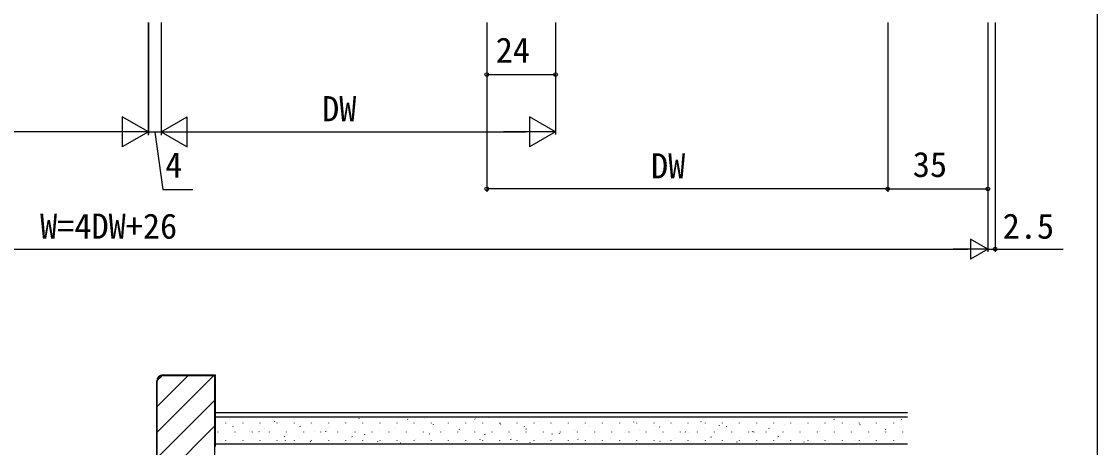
# Model space of a CAD drawing. Units: millimetres, scale not verified. Extents: x -525 to 525, y -784 to 780.
# Drawn here: x 149.2 to 525, y -546.5 to -397.7 of the extents above; entities that cross this region are included whole.
import ezdxf
from ezdxf.enums import TextEntityAlignment as Align

# ---------------------------------------------------------------- set-up
doc = ezdxf.new("R2010")
doc.units = ezdxf.units.MM
doc.header["$LTSCALE"] = 4
for name, color, linetype in [('0-7_YKK_D', 6, 'Continuous'), ('0-8_YKK_ZWAK', 7, 'Continuous'), ('0-9_YSS_K', 3, 'Continuous'), ('0-A_YSS_KE', 3, 'Continuous')]:
    doc.layers.add(name, color=color, linetype=linetype)
doc.styles.add('ＭＳ ゴシック', font='')
doc.styles.get('ＭＳ ゴシック').set_extended_font_data('MS Gothic')

msp = doc.modelspace()

# ---------------------------------------------------------------- linework, layer by layer
at = {"layer": '0-7_YKK_D'}
for p, q in [((193.472, -398.109), (193.472, -437.376)), ((193.509, -398.109), (193.509, -437.209)), ((197.972, -398.109), (197.972, -437.376)), ((197.976, -398.109), (197.976, -437.209)), ((311.726, -398.109), (311.726, -417.242)), ((311.726, -398.109), (311.726, -457.175)), ((335.726, -398.109), (335.726, -417.242)), ((335.726, -398.109), (335.726, -437.209)), ((451.726, -398.109), (451.726, -457.175)), ((451.726, -398.109), (451.726, -457.175)), ((486.726, -398.109), (486.726, -478.223)), ((486.726, -398.109), (486.726, -457.175)), ((486.726, -398.109), (486.726, -478.223)), ((489.226, -398.109), (489.226, -478.223)), ((311.726, -416.242), (335.726, -416.242)), ((193.509, -436.209), (184.416, -430.959)), ((184.416, -430.959), (184.416, -441.459)), ((197.976, -436.209), (207.069, -430.959)), ((207.069, -441.459), (207.069, -430.959)), ((335.726, -436.209), (326.633, -430.959)), ((326.633, -430.959), (326.633, -441.459)), ((183.009, -436.209), (66.226, -436.209)), ((193.509, -436.209), (175.323, -436.209)), ((193.509, -436.209), (184.416, -441.459)), ((197.972, -436.376), (193.472, -436.376)), ((197.976, -436.209), (207.069, -441.459)), ((197.976, -436.209), (216.162, -436.209)), ((208.476, -436.209), (325.226, -436.209)), ((335.726, -436.209), (317.539, -436.209)), ((335.726, -436.209), (326.633, -441.459)), ((451.726, -456.175), (311.726, -456.175)), ((451.726, -456.175), (486.726, -456.175)), ((-88.274, -477.223), (479.726, -477.223)), ((486.726, -477.223), (474.602, -477.223)), ((486.726, -477.223), (480.664, -473.723)), ((480.664, -473.723), (480.664, -480.723)), ((486.726, -477.223), (480.664, -480.723))]:
    msp.add_line(p, q, dxfattribs=at)
for points in [[(195.722, -436.376), (198.514, -456.376), (209.082, -456.376)], [(486.726, -477.223), (489.226, -477.223), (513.003, -477.223)]]:
    msp.add_lwpolyline(points, dxfattribs=at)
for centre in [(311.726, -416.242), (335.726, -416.242), (311.726, -456.175), (451.726, -456.175), (451.726, -456.175), (486.726, -456.175), (489.226, -477.223)]:
    msp.add_circle(centre, 0.637, dxfattribs=at)
at = {"layer": '0-8_YKK_ZWAK'}
msp.add_lwpolyline([(-525, -783.5), (525, -783.5), (525, 746.5)], dxfattribs=at)
at = {"layer": '0-9_YSS_K'}
for p, q in [((196.635, -532.152), (207.415, -521.371)), ((196.635, -541.132), (216.396, -521.371)), ((196.646, -523.161), (198.424, -521.382)), ((196.635, -550.112), (216.635, -530.112)), ((458.632, -534.371), (216.635, -534.371)), ((458.632, -535.871), (216.635, -535.871)), ((221.773, -536.772), (221.767, -536.753)), ((237.641, -537.498), (237.531, -537.331)), ((244.447, -536.619), (244.44, -536.6)), ((267.12, -536.465), (267.113, -536.446)), ((284.151, -536.737), (284.041, -536.57)), ((289.793, -536.312), (289.787, -536.293)), ((307.61, -536.665), (307.5, -536.498)), ((312.467, -536.159), (312.46, -536.14)), ((329.916, -537.297), (329.909, -537.279)), ((335.14, -536.005), (335.133, -535.986)), ((352.589, -537.144), (352.582, -537.125)), ((354.12, -535.904), (354.098, -535.871)), ((375.262, -536.991), (375.256, -536.972)), ((397.936, -536.837), (397.929, -536.819)), ((420.609, -536.684), (420.602, -536.665)), ((433.096, -536.84), (432.985, -536.673)), ((443.282, -536.531), (443.276, -536.512)), ((456.555, -536.768), (456.445, -536.601)), ((196.635, -559.093), (216.635, -539.093)), ((217.87, -541.21), (217.87, -541.11)), ((220.62, -537.98), (220.62, -537.88)), ((223.188, -539.339), (223.078, -539.172)), ((223.85, -541.21), (223.85, -541.11)), ((226.6, -537.98), (226.6, -537.88)), ((228.974, -541.06), (228.967, -541.041)), ((229.83, -541.21), (229.83, -541.11)), ((232.195, -541.108), (232.084, -540.941)), ((232.58, -537.98), (232.58, -537.88)), ((234.232, -539.863), (234.225, -539.844)), ((235.81, -541.21), (235.81, -541.11)), ((238.56, -537.98), (238.56, -537.88)), ((239.222, -537.911), (239.216, -537.892)), ((241.79, -541.21), (241.79, -541.11)), ((244.54, -537.98), (244.54, -537.88)), ((246.648, -539.267), (246.537, -539.1)), ((247.77, -541.21), (247.77, -541.11)), ((250.52, -537.98), (250.52, -537.88)), ((251.647, -540.907), (251.64, -540.888)), ((253.75, -541.21), (253.75, -541.11)), ((255.654, -541.036), (255.544, -540.869)), ((256.5, -537.98), (256.5, -537.88)), ((256.905, -539.709), (256.898, -539.69)), ((259.73, -541.21), (259.73, -541.11)), ((261.896, -537.757), (261.889, -537.738)), ((262.48, -537.98), (262.48, -537.88)), ((265.71, -541.21), (265.71, -541.11)), ((268.46, -537.98), (268.46, -537.88)), ((271.69, -541.21), (271.69, -541.11)), ((274.32, -540.754), (274.314, -540.735)), ((274.44, -537.98), (274.44, -537.88)), ((277.67, -541.21), (277.67, -541.11)), ((279.578, -539.556), (279.572, -539.537)), ((280.42, -537.98), (280.42, -537.88)), ((283.65, -541.21), (283.65, -541.11)), ((284.569, -537.604), (284.562, -537.585)), ((286.4, -537.98), (286.4, -537.88)), ((289.63, -541.21), (289.63, -541.11)), ((292.38, -537.98), (292.38, -537.88)), ((293.157, -538.506), (293.047, -538.339)), ((295.61, -541.21), (295.61, -541.11)), ((296.994, -540.6), (296.987, -540.582)), ((298.36, -537.98), (298.36, -537.88)), ((301.59, -541.21), (301.59, -541.11)), ((302.164, -540.275), (302.053, -540.108)), ((302.252, -539.403), (302.245, -539.384)), ((304.34, -537.98), (304.34, -537.88)), ((307.242, -537.451), (307.236, -537.432)), ((307.57, -541.21), (307.57, -541.11)), ((310.32, -537.98), (310.32, -537.88)), ((313.55, -541.21), (313.55, -541.11)), ((316.3, -537.98), (316.3, -537.88)), ((316.617, -538.434), (316.506, -538.267)), ((319.53, -541.21), (319.53, -541.11)), ((319.667, -540.447), (319.66, -540.428)), ((322.28, -537.98), (322.28, -537.88)), ((324.925, -539.249), (324.918, -539.23)), ((325.51, -541.21), (325.51, -541.11)), ((325.623, -540.203), (325.513, -540.036)), ((328.26, -537.98), (328.26, -537.88)), ((331.49, -541.21), (331.49, -541.11)), ((334.24, -537.98), (334.24, -537.88)), ((337.47, -541.21), (337.47, -541.11)), ((340.22, -537.98), (340.22, -537.88)), ((342.34, -540.294), (342.334, -540.275)), ((343.45, -541.21), (343.45, -541.11)), ((346.2, -537.98), (346.2, -537.88)), ((347.598, -539.096), (347.592, -539.077)), ((349.43, -541.21), (349.43, -541.11)), ((352.18, -537.98), (352.18, -537.88)), ((355.41, -541.21), (355.41, -541.11)), ((358.16, -537.98), (358.16, -537.88)), ((361.39, -541.21), (361.39, -541.11)), ((363.127, -537.673), (363.016, -537.506)), ((364.14, -537.98), (364.14, -537.88)), ((365.014, -540.14), (365.007, -540.122)), ((367.37, -541.21), (367.37, -541.11)), ((370.12, -537.98), (370.12, -537.88)), ((370.272, -538.943), (370.265, -538.924)), ((372.133, -539.442), (372.023, -539.275)), ((373.35, -541.21), (373.35, -541.11)), ((376.1, -537.98), (376.1, -537.88)), ((379.33, -541.21), (379.33, -541.11)), ((381.139, -541.211), (381.029, -541.044)), ((382.08, -537.98), (382.08, -537.88)), ((385.31, -541.21), (385.31, -541.11)), ((386.586, -537.601), (386.475, -537.434)), ((387.687, -539.987), (387.68, -539.968)), ((388.06, -537.98), (388.06, -537.88)), ((391.29, -541.21), (391.29, -541.11)), ((392.945, -538.789), (392.938, -538.771)), ((394.04, -537.98), (394.04, -537.88)), ((395.592, -539.37), (395.482, -539.203)), ((397.27, -541.21), (397.27, -541.11)), ((400.02, -537.98), (400.02, -537.88)), ((403.25, -541.21), (403.25, -541.11)), ((404.599, -541.139), (404.488, -540.972)), ((405.136, -541.126), (405.129, -541.107)), ((406, -537.98), (406, -537.88)), ((409.23, -541.21), (409.23, -541.11)), ((410.36, -539.834), (410.354, -539.815)), ((411.98, -537.98), (411.98, -537.88)), ((415.21, -541.21), (415.21, -541.11)), ((415.618, -538.636), (415.612, -538.617)), ((417.96, -537.98), (417.96, -537.88)), ((421.19, -541.21), (421.19, -541.11)), ((423.94, -537.98), (423.94, -537.88)), ((427.17, -541.21), (427.17, -541.11)), ((427.809, -540.973), (427.803, -540.954)), ((429.92, -537.98), (429.92, -537.88)), ((433.034, -539.681), (433.027, -539.662)), ((433.15, -541.21), (433.15, -541.11)), ((435.9, -537.98), (435.9, -537.88)), ((438.292, -538.483), (438.285, -538.464)), ((439.13, -541.21), (439.13, -541.11)), ((441.88, -537.98), (441.88, -537.88)), ((442.102, -538.609), (441.992, -538.442)), ((445.11, -541.21), (445.11, -541.11)), ((447.86, -537.98), (447.86, -537.88)), ((450.483, -540.819), (450.476, -540.8)), ((451.109, -540.378), (450.998, -540.211)), ((451.09, -541.21), (451.09, -541.11)), ((453.84, -537.98), (453.84, -537.88)), ((455.707, -539.527), (455.7, -539.508)), ((457.07, -541.21), (457.07, -541.11)), ((218.759, -544.304), (218.752, -544.285)), ((220.62, -544.06), (220.62, -543.96)), ((223.749, -542.352), (223.743, -542.333)), ((226.6, -544.06), (226.6, -543.96)), ((232.58, -544.06), (232.58, -543.96)), ((238.56, -544.06), (238.56, -543.96)), ((241.201, -542.877), (241.091, -542.71)), ((241.432, -544.151), (241.425, -544.132)), ((244.54, -544.06), (244.54, -543.96)), ((246.423, -542.199), (246.416, -542.18)), ((250.208, -544.646), (250.097, -544.479)), ((250.52, -544.06), (250.52, -543.96)), ((256.5, -544.06), (256.5, -543.96)), ((262.48, -544.06), (262.48, -543.96)), ((264.105, -543.998), (264.099, -543.979)), ((264.66, -542.805), (264.55, -542.638)), ((268.46, -544.06), (268.46, -543.96)), ((269.096, -542.046), (269.089, -542.027)), ((273.667, -544.574), (273.556, -544.407)), ((274.44, -544.06), (274.44, -543.96)), ((280.42, -544.06), (280.42, -543.96)), ((286.4, -544.06), (286.4, -543.96)), ((286.779, -543.844), (286.772, -543.825)), ((291.769, -541.892), (291.763, -541.874)), ((292.38, -544.06), (292.38, -543.96)), ((298.36, -544.06), (298.36, -543.96)), ((304.194, -544.889), (304.188, -544.87)), ((304.34, -544.06), (304.34, -543.96)), ((309.452, -543.691), (309.445, -543.672)), ((310.32, -544.06), (310.32, -543.96)), ((311.17, -542.044), (311.06, -541.877)), ((314.443, -541.739), (314.436, -541.72)), ((316.3, -544.06), (316.3, -543.96)), ((320.177, -543.813), (320.066, -543.646)), ((322.28, -544.06), (322.28, -543.96)), ((326.868, -544.735), (326.861, -544.717)), ((328.26, -544.06), (328.26, -543.96)), ((332.125, -543.538), (332.119, -543.519)), ((334.24, -544.06), (334.24, -543.96)), ((334.629, -541.972), (334.519, -541.805)), ((337.116, -541.586), (337.109, -541.567)), ((340.22, -544.06), (340.22, -543.96)), ((343.636, -543.741), (343.525, -543.574)), ((346.2, -544.06), (346.2, -543.96)), ((349.541, -544.582), (349.534, -544.563)), ((352.18, -544.06), (352.18, -543.96)), ((354.799, -543.384), (354.792, -543.366)), ((358.16, -544.06), (358.16, -543.96)), ((359.789, -541.432), (359.783, -541.414)), ((364.14, -544.06), (364.14, -543.96)), ((370.12, -544.06), (370.12, -543.96)), ((372.214, -544.429), (372.208, -544.41)), ((376.1, -544.06), (376.1, -543.96)), ((377.472, -543.231), (377.465, -543.212)), ((382.08, -544.06), (382.08, -543.96)), ((382.463, -541.279), (382.456, -541.26)), ((388.06, -544.06), (388.06, -543.96)), ((390.146, -542.98), (390.035, -542.813)), ((394.04, -544.06), (394.04, -543.96)), ((394.888, -544.276), (394.881, -544.257)), ((399.152, -544.749), (399.042, -544.582)), ((400.02, -544.06), (400.02, -543.96)), ((400.145, -543.078), (400.139, -543.059)), ((406, -544.06), (406, -543.96)), ((411.98, -544.06), (411.98, -543.96)), ((413.605, -542.908), (413.495, -542.741)), ((417.561, -544.122), (417.554, -544.103)), ((417.96, -544.06), (417.96, -543.96)), ((422.611, -544.677), (422.501, -544.51)), ((422.819, -542.924), (422.812, -542.906)), ((423.94, -544.06), (423.94, -543.96)), ((429.92, -544.06), (429.92, -543.96)), ((435.9, -544.06), (435.9, -543.96)), ((440.234, -543.969), (440.228, -543.95)), ((441.88, -544.06), (441.88, -543.96)), ((445.492, -542.771), (445.485, -542.752)), ((447.86, -544.06), (447.86, -543.96)), ((453.84, -544.06), (453.84, -543.96)), ((458.632, -545.371), (216.635, -545.371)), ((236.174, -545.349), (236.168, -545.33)), ((258.848, -545.195), (258.841, -545.177)), ((281.521, -545.042), (281.514, -545.023)), ((352.551, -545.371), (352.532, -545.343)), ((435.01, -545.261), (435.003, -545.242)), ((457.683, -545.108), (457.677, -545.089))]:
    msp.add_line(p, q, dxfattribs=at)
at = {"layer": '0-A_YSS_KE'}
for p, q in [((196.435, -675.371), (196.435, -523.371)), ((196.635, -675.371), (196.635, -523.371)), ((216.635, -534.371), (216.635, -546.871)), ((216.835, -546.171), (216.635, -546.171))]:
    msp.add_line(p, q, dxfattribs=at)
for points in [[(198.635, -521.171), (216.835, -521.171), (216.835, -546.171)], [(198.635, -521.371), (216.635, -521.371), (216.635, -677.371), (198.635, -677.371)]]:
    msp.add_lwpolyline(points, dxfattribs=at)
for radius in [2.2, 2]:
    msp.add_arc((198.635, -523.371), radius, 90, 180, dxfattribs=at)

# ---------------------------------------------------------------- texts
at = {"layer": '0-7_YKK_D', "style": 'ＭＳ ゴシック'}
for s, p in [('24', (314.828, -414.742)), ('DW', (254.203, -435.209)), ('35', (460.499, -454.675)), ('4', (199.4, -454.876)), ('DW', (369.078, -455.175)), ('W=4DW+26', (155.703, -476.223)), ('2.5', (491.89, -476.223))]:
    msp.add_text(s, height=8.798, dxfattribs=at).set_placement(p, align=Align.BOTTOM_LEFT)

doc.saveas('drawing.dxf')
